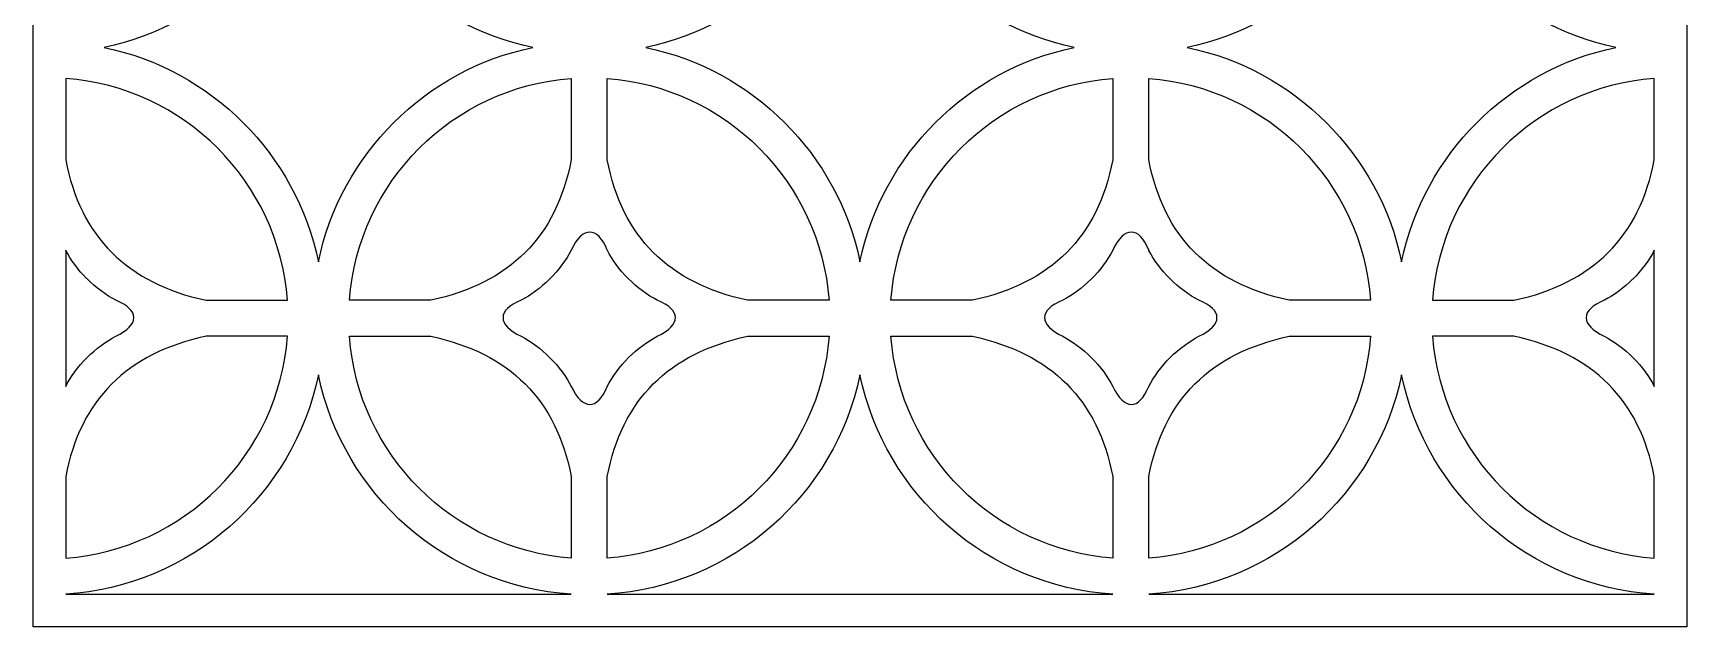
# Model space of a CAD drawing. Header units: centimetres. Extents: x -27 to -20.8, y -3.5 to 9.
# Drawn here: x -27 to -20.78, y -3.5 to -1.27 of the extents above; entities that cross this region are included whole.
import ezdxf

# ---------------------------------------------------------------- set-up
doc = ezdxf.new("R2010")
doc.units = ezdxf.units.CM
doc.header["$MEASUREMENT"] = 0
doc.layers.add('layer 1', color=7, linetype='Continuous')

msp = doc.modelspace()

# ---------------------------------------------------------------- linework, layer by layer
at = {"layer": 'layer 1', "color": 250}
for points, knots in [([(-20.78282, -3.44175), (-20.78282, -3.44175), (-20.78282, -3.3769), (-20.78282, -3.3769), (-20.78282, -3.3769), (-20.78282, -3.3769), (-20.78282, 8.87818), (-20.78282, 8.87818), (-20.78282, 8.87818), (-20.78282, 8.87818), (-20.78282, 9.00077), (-20.78282, 9.00077), (-20.78282, 9.00077), (-20.78282, 9.00077), (-20.90541, 9.00077), (-20.90541, 9.00077), (-20.90541, 9.00077), (-20.90541, 9.00077), (-26.87655, 9.00077), (-26.87655, 9.00077), (-26.87655, 9.00077), (-26.87655, 9.00077), (-26.99914, 9.00077), (-26.99914, 9.00077), (-26.99914, 9.00077), (-26.99914, 9.00077), (-26.99914, -3.49949), (-26.99914, -3.49949), (-26.99914, -3.49949), (-26.99914, -3.49949), (-26.87655, -3.49949), (-26.87655, -3.49949), (-26.87655, -3.49949), (-26.87655, -3.49949), (-20.78282, -3.49949), (-20.78282, -3.49949), (-20.78282, -3.49949), (-20.78282, -3.49949), (-20.78282, -3.44175), (-20.78282, -3.44175)], [0, 0, 0, 0, 0.0909091, 0.0909091, 0.0909091, 0.0909091, 0.1818182, 0.1818182, 0.1818182, 0.1818182, 0.2727273, 0.2727273, 0.2727273, 0.2727273, 0.3636364, 0.3636364, 0.3636364, 0.3636364, 0.4545455, 0.4545455, 0.4545455, 0.4545455, 0.5454545, 0.5454545, 0.5454545, 0.5454545, 0.6363636, 0.6363636, 0.6363636, 0.6363636, 0.7272727, 0.7272727, 0.7272727, 0.7272727, 0.8181818, 0.8181818, 0.8181818, 0.8181818, 1, 1, 1, 1]), ([(-25.92659, -0.51636), (-25.84274, -0.91992), (-25.52487, -1.23782), (-25.12132, -1.32169), (-25.12132, -1.32169), (-25.52487, -1.40556), (-25.84273, -1.72347), (-25.92659, -2.12702), (-25.92659, -2.12702), (-26.01045, -1.72344), (-26.32836, -1.40556), (-26.73193, -1.3217), (-26.73193, -1.3217), (-26.32836, -1.23784), (-26.01045, -0.91994), (-25.92659, -0.51636)], [0, 0, 0, 0, 0.2, 0.2, 0.2, 0.2, 0.4, 0.4, 0.4, 0.4, 0.6, 0.6, 0.6, 0.6, 1, 1, 1, 1]), ([(-23.08566, -1.3217), (-23.48923, -1.40556), (-23.80714, -1.72345), (-23.891, -2.12702), (-23.891, -2.12702), (-23.97486, -1.72347), (-24.29272, -1.40556), (-24.69628, -1.32169), (-24.69628, -1.32169), (-24.29272, -1.23782), (-23.97486, -0.91992), (-23.891, -0.51636), (-23.891, -0.51636), (-23.80714, -0.91994), (-23.48924, -1.23784), (-23.08566, -1.3217)], [0, 0, 0, 0, 0.2, 0.2, 0.2, 0.2, 0.4, 0.4, 0.4, 0.4, 0.6, 0.6, 0.6, 0.6, 1, 1, 1, 1]), ([(-21.05004, -1.3217), (-21.45361, -1.40556), (-21.77152, -1.72344), (-21.85538, -2.12702), (-21.85538, -2.12702), (-21.93924, -1.72347), (-22.2571, -1.40556), (-22.66066, -1.32169), (-22.66066, -1.32169), (-22.2571, -1.23782), (-21.93924, -0.91992), (-21.85538, -0.51636), (-21.85538, -0.51636), (-21.77152, -0.91994), (-21.45362, -1.23784), (-21.05004, -1.3217)], [0, 0, 0, 0, 0.2, 0.2, 0.2, 0.2, 0.4, 0.4, 0.4, 0.4, 0.6, 0.6, 0.6, 0.6, 1, 1, 1, 1]), ([(-26.87655, -1.43816), (-26.43153, -1.47122), (-26.07612, -1.82663), (-26.04307, -2.27164), (-26.04307, -2.27164), (-26.04307, -2.27164), (-26.34911, -2.27164), (-26.34911, -2.27164), (-26.34911, -2.27164), (-26.64579, -2.20854), (-26.8216, -2.03274), (-26.87655, -1.7442), (-26.87655, -1.7442), (-26.87655, -1.7442), (-26.87655, -1.43816), (-26.87655, -1.43816)], [0, 0, 0, 0, 0.2, 0.2, 0.2, 0.2, 0.4, 0.4, 0.4, 0.4, 0.6, 0.6, 0.6, 0.6, 1, 1, 1, 1]), ([(-25.81011, -2.27164), (-25.81011, -2.27164), (-25.50408, -2.27164), (-25.50408, -2.27164), (-25.50408, -2.27164), (-25.2074, -2.20854), (-25.03159, -2.03274), (-24.97664, -1.7442), (-24.97664, -1.7442), (-24.97664, -1.7442), (-24.97664, -1.43816), (-24.97664, -1.43816), (-24.97664, -1.43816), (-25.42166, -1.47122), (-25.77706, -1.82663), (-25.81011, -2.27164)], [0, 0, 0, 0, 0.2, 0.2, 0.2, 0.2, 0.4, 0.4, 0.4, 0.4, 0.6, 0.6, 0.6, 0.6, 1, 1, 1, 1]), ([(-24.84094, -1.43816), (-24.84094, -1.43816), (-24.84094, -1.7442), (-24.84094, -1.7442), (-24.84094, -1.7442), (-24.78599, -2.03274), (-24.61018, -2.20854), (-24.3135, -2.27164), (-24.3135, -2.27164), (-24.3135, -2.27164), (-24.00745, -2.27164), (-24.00745, -2.27164), (-24.00745, -2.27164), (-24.04051, -1.82663), (-24.39592, -1.47122), (-24.84094, -1.43816)], [0, 0, 0, 0, 0.2, 0.2, 0.2, 0.2, 0.4, 0.4, 0.4, 0.4, 0.6, 0.6, 0.6, 0.6, 1, 1, 1, 1]), ([(-23.7745, -2.27164), (-23.7745, -2.27164), (-23.46846, -2.27164), (-23.46846, -2.27164), (-23.46846, -2.27164), (-23.17178, -2.20854), (-22.99598, -2.03274), (-22.94103, -1.7442), (-22.94103, -1.7442), (-22.94103, -1.7442), (-22.94103, -1.43816), (-22.94103, -1.43816), (-22.94103, -1.43816), (-23.38604, -1.47122), (-23.74144, -1.82663), (-23.7745, -2.27164)], [0, 0, 0, 0, 0.2, 0.2, 0.2, 0.2, 0.4, 0.4, 0.4, 0.4, 0.6, 0.6, 0.6, 0.6, 1, 1, 1, 1]), ([(-22.80532, -1.43816), (-22.80532, -1.43816), (-22.80532, -1.7442), (-22.80532, -1.7442), (-22.80532, -1.7442), (-22.75037, -2.03274), (-22.57456, -2.20854), (-22.27788, -2.27164), (-22.27788, -2.27164), (-22.27788, -2.27164), (-21.97183, -2.27164), (-21.97183, -2.27164), (-21.97183, -2.27164), (-22.00489, -1.82663), (-22.3603, -1.47122), (-22.80532, -1.43816)], [0, 0, 0, 0, 0.2, 0.2, 0.2, 0.2, 0.4, 0.4, 0.4, 0.4, 0.6, 0.6, 0.6, 0.6, 1, 1, 1, 1]), ([(-20.90541, -1.7442), (-20.96036, -2.03274), (-21.13617, -2.20854), (-21.43285, -2.27164), (-21.43285, -2.27164), (-21.43285, -2.27164), (-21.73888, -2.27164), (-21.73888, -2.27164), (-21.73888, -2.27164), (-21.70583, -1.82663), (-21.35042, -1.47122), (-20.90541, -1.43816), (-20.90541, -1.43816), (-20.90541, -1.43816), (-20.90541, -1.7442), (-20.90541, -1.7442)], [0, 0, 0, 0, 0.2, 0.2, 0.2, 0.2, 0.4, 0.4, 0.4, 0.4, 0.6, 0.6, 0.6, 0.6, 1, 1, 1, 1]), ([(-24.97664, -2.08347), (-24.93375, -1.99302), (-24.87789, -1.99278), (-24.84094, -2.08347), (-24.84094, -2.08347), (-24.84094, -2.08347), (-24.84092, -2.08349), (-24.84092, -2.08349), (-24.84092, -2.08349), (-24.84092, -2.08349), (-24.84092, -2.08347), (-24.84092, -2.08347), (-24.84092, -2.08347), (-24.84092, -2.08347), (-24.84054, -2.08425), (-24.84054, -2.08425), (-24.84054, -2.08425), (-24.8227, -2.11942), (-24.79518, -2.1568), (-24.7625, -2.19005), (-24.7625, -2.19005), (-24.7625, -2.19005), (-24.76248, -2.19007), (-24.76248, -2.19007), (-24.76248, -2.19007), (-24.76248, -2.19007), (-24.76198, -2.19058), (-24.76198, -2.19058), (-24.76198, -2.19058), (-24.72782, -2.22463), (-24.68908, -2.25334), (-24.65275, -2.27163), (-24.65275, -2.27163), (-24.56207, -2.30859), (-24.56231, -2.36444), (-24.65275, -2.40734), (-24.65275, -2.40734), (-24.65275, -2.40734), (-24.65275, -2.40735), (-24.65275, -2.40735), (-24.65275, -2.40735), (-24.65275, -2.40735), (-24.65278, -2.40736), (-24.65278, -2.40736), (-24.65278, -2.40736), (-24.65278, -2.40736), (-24.65276, -2.40736), (-24.65276, -2.40736), (-24.65276, -2.40736), (-24.68855, -2.42544), (-24.72677, -2.45359), (-24.7606, -2.48701), (-24.7606, -2.48701), (-24.79434, -2.521), (-24.82275, -2.55944), (-24.84091, -2.59552), (-24.84091, -2.59552), (-24.87787, -2.6862), (-24.93372, -2.68597), (-24.97662, -2.59552), (-24.97662, -2.59552), (-24.97662, -2.59552), (-24.97663, -2.59552), (-24.97663, -2.59552), (-24.97663, -2.59552), (-24.97663, -2.59552), (-24.97664, -2.5955), (-24.97664, -2.5955), (-24.97664, -2.5955), (-24.97664, -2.5955), (-24.97664, -2.59551), (-24.97664, -2.59551), (-24.97664, -2.59551), (-24.99473, -2.55972), (-25.02287, -2.5215), (-25.05629, -2.48768), (-25.05629, -2.48768), (-25.09028, -2.45393), (-25.12873, -2.42552), (-25.1648, -2.40736), (-25.1648, -2.40736), (-25.25525, -2.36446), (-25.25549, -2.30861), (-25.1648, -2.27165), (-25.1648, -2.27165), (-25.1648, -2.27165), (-25.16478, -2.27164), (-25.16478, -2.27164), (-25.16478, -2.27164), (-25.16478, -2.27164), (-25.1648, -2.27164), (-25.1648, -2.27164), (-25.1648, -2.27164), (-25.1648, -2.27164), (-25.16403, -2.27127), (-25.16403, -2.27127), (-25.16403, -2.27127), (-25.12885, -2.25344), (-25.09149, -2.22589), (-25.05821, -2.1932), (-25.05821, -2.1932), (-25.05821, -2.1932), (-25.05816, -2.19316), (-25.05816, -2.19316), (-25.05816, -2.19316), (-25.05816, -2.19316), (-25.05767, -2.19266), (-25.05767, -2.19266), (-25.05767, -2.19266), (-25.0236, -2.1585), (-24.99493, -2.11979), (-24.97664, -2.08347)], [0, 0, 0, 0, 0.0344828, 0.0344828, 0.0344828, 0.0344828, 0.0689655, 0.0689655, 0.0689655, 0.0689655, 0.1034483, 0.1034483, 0.1034483, 0.1034483, 0.137931, 0.137931, 0.137931, 0.137931, 0.1724138, 0.1724138, 0.1724138, 0.1724138, 0.2068966, 0.2068966, 0.2068966, 0.2068966, 0.2413793, 0.2413793, 0.2413793, 0.2413793, 0.2758621, 0.2758621, 0.2758621, 0.2758621, 0.3103448, 0.3103448, 0.3103448, 0.3103448, 0.3448276, 0.3448276, 0.3448276, 0.3448276, 0.3793103, 0.3793103, 0.3793103, 0.3793103, 0.4137931, 0.4137931, 0.4137931, 0.4137931, 0.4482759, 0.4482759, 0.4482759, 0.4482759, 0.4827586, 0.4827586, 0.4827586, 0.4827586, 0.5172414, 0.5172414, 0.5172414, 0.5172414, 0.5517241, 0.5517241, 0.5517241, 0.5517241, 0.5862069, 0.5862069, 0.5862069, 0.5862069, 0.6206897, 0.6206897, 0.6206897, 0.6206897, 0.6551724, 0.6551724, 0.6551724, 0.6551724, 0.6896552, 0.6896552, 0.6896552, 0.6896552, 0.7241379, 0.7241379, 0.7241379, 0.7241379, 0.7586207, 0.7586207, 0.7586207, 0.7586207, 0.7931034, 0.7931034, 0.7931034, 0.7931034, 0.8275862, 0.8275862, 0.8275862, 0.8275862, 0.862069, 0.862069, 0.862069, 0.862069, 0.8965517, 0.8965517, 0.8965517, 0.8965517, 0.9310345, 0.9310345, 0.9310345, 0.9310345, 1, 1, 1, 1]), ([(-22.94103, -2.08347), (-22.89813, -1.99302), (-22.84228, -1.99278), (-22.80532, -2.08347), (-22.80532, -2.08347), (-22.80532, -2.08347), (-22.80531, -2.08349), (-22.80531, -2.08349), (-22.80531, -2.08349), (-22.80531, -2.08349), (-22.80531, -2.08347), (-22.80531, -2.08347), (-22.80531, -2.08347), (-22.80531, -2.08347), (-22.80492, -2.08425), (-22.80492, -2.08425), (-22.80492, -2.08425), (-22.78709, -2.11942), (-22.75956, -2.1568), (-22.72688, -2.19005), (-22.72688, -2.19005), (-22.72688, -2.19005), (-22.72687, -2.19007), (-22.72687, -2.19007), (-22.72687, -2.19007), (-22.72687, -2.19007), (-22.72636, -2.19058), (-22.72636, -2.19058), (-22.72636, -2.19058), (-22.69221, -2.22463), (-22.65346, -2.25334), (-22.61714, -2.27163), (-22.61714, -2.27163), (-22.52645, -2.30859), (-22.52669, -2.36444), (-22.61714, -2.40734), (-22.61714, -2.40734), (-22.61714, -2.40734), (-22.61714, -2.40735), (-22.61714, -2.40735), (-22.61714, -2.40735), (-22.61714, -2.40735), (-22.61716, -2.40736), (-22.61716, -2.40736), (-22.61716, -2.40736), (-22.61716, -2.40736), (-22.61715, -2.40736), (-22.61715, -2.40736), (-22.61715, -2.40736), (-22.65293, -2.42544), (-22.69115, -2.45359), (-22.72498, -2.48701), (-22.72498, -2.48701), (-22.75873, -2.521), (-22.78713, -2.55944), (-22.8053, -2.59552), (-22.8053, -2.59552), (-22.84225, -2.6862), (-22.89811, -2.68597), (-22.941, -2.59552), (-22.941, -2.59552), (-22.941, -2.59552), (-22.94101, -2.59552), (-22.94101, -2.59552), (-22.94101, -2.59552), (-22.94101, -2.59552), (-22.94103, -2.5955), (-22.94103, -2.5955), (-22.94103, -2.5955), (-22.94103, -2.5955), (-22.94103, -2.59551), (-22.94103, -2.59551), (-22.94103, -2.59551), (-22.9591, -2.55972), (-22.98726, -2.5215), (-23.02068, -2.48768), (-23.02068, -2.48768), (-23.05466, -2.45393), (-23.09311, -2.42552), (-23.12919, -2.40736), (-23.12919, -2.40736), (-23.21963, -2.36446), (-23.21987, -2.30861), (-23.12919, -2.27165), (-23.12919, -2.27165), (-23.12919, -2.27165), (-23.12916, -2.27164), (-23.12916, -2.27164), (-23.12916, -2.27164), (-23.12916, -2.27164), (-23.12919, -2.27164), (-23.12919, -2.27164), (-23.12919, -2.27164), (-23.12919, -2.27164), (-23.12842, -2.27127), (-23.12842, -2.27127), (-23.12842, -2.27127), (-23.09324, -2.25344), (-23.05587, -2.22589), (-23.02259, -2.1932), (-23.02259, -2.1932), (-23.02259, -2.1932), (-23.02254, -2.19316), (-23.02254, -2.19316), (-23.02254, -2.19316), (-23.02254, -2.19316), (-23.02205, -2.19266), (-23.02205, -2.19266), (-23.02205, -2.19266), (-22.98798, -2.1585), (-22.95931, -2.11979), (-22.94103, -2.08347)], [0, 0, 0, 0, 0.0344828, 0.0344828, 0.0344828, 0.0344828, 0.0689655, 0.0689655, 0.0689655, 0.0689655, 0.1034483, 0.1034483, 0.1034483, 0.1034483, 0.137931, 0.137931, 0.137931, 0.137931, 0.1724138, 0.1724138, 0.1724138, 0.1724138, 0.2068966, 0.2068966, 0.2068966, 0.2068966, 0.2413793, 0.2413793, 0.2413793, 0.2413793, 0.2758621, 0.2758621, 0.2758621, 0.2758621, 0.3103448, 0.3103448, 0.3103448, 0.3103448, 0.3448276, 0.3448276, 0.3448276, 0.3448276, 0.3793103, 0.3793103, 0.3793103, 0.3793103, 0.4137931, 0.4137931, 0.4137931, 0.4137931, 0.4482759, 0.4482759, 0.4482759, 0.4482759, 0.4827586, 0.4827586, 0.4827586, 0.4827586, 0.5172414, 0.5172414, 0.5172414, 0.5172414, 0.5517241, 0.5517241, 0.5517241, 0.5517241, 0.5862069, 0.5862069, 0.5862069, 0.5862069, 0.6206897, 0.6206897, 0.6206897, 0.6206897, 0.6551724, 0.6551724, 0.6551724, 0.6551724, 0.6896552, 0.6896552, 0.6896552, 0.6896552, 0.7241379, 0.7241379, 0.7241379, 0.7241379, 0.7586207, 0.7586207, 0.7586207, 0.7586207, 0.7931034, 0.7931034, 0.7931034, 0.7931034, 0.8275862, 0.8275862, 0.8275862, 0.8275862, 0.862069, 0.862069, 0.862069, 0.862069, 0.8965517, 0.8965517, 0.8965517, 0.8965517, 0.9310345, 0.9310345, 0.9310345, 0.9310345, 1, 1, 1, 1]), ([(-26.87655, -2.08347), (-26.87655, -2.08347), (-26.87654, -2.08349), (-26.87654, -2.08349), (-26.87654, -2.08349), (-26.87654, -2.08349), (-26.87654, -2.08347), (-26.87654, -2.08347), (-26.87654, -2.08347), (-26.87654, -2.08347), (-26.87615, -2.08425), (-26.87615, -2.08425), (-26.87615, -2.08425), (-26.85832, -2.11942), (-26.83079, -2.1568), (-26.79811, -2.19005), (-26.79811, -2.19005), (-26.79811, -2.19005), (-26.7981, -2.19007), (-26.7981, -2.19007), (-26.7981, -2.19007), (-26.7981, -2.19007), (-26.79759, -2.19058), (-26.79759, -2.19058), (-26.79759, -2.19058), (-26.76344, -2.22463), (-26.7247, -2.25334), (-26.68837, -2.27163), (-26.68837, -2.27163), (-26.59769, -2.30859), (-26.59792, -2.36444), (-26.68837, -2.40734), (-26.68837, -2.40734), (-26.68837, -2.40734), (-26.68837, -2.40735), (-26.68837, -2.40735), (-26.68837, -2.40735), (-26.68837, -2.40735), (-26.68839, -2.40736), (-26.68839, -2.40736), (-26.68839, -2.40736), (-26.68839, -2.40736), (-26.68838, -2.40736), (-26.68838, -2.40736), (-26.68838, -2.40736), (-26.72416, -2.42544), (-26.76239, -2.45359), (-26.79621, -2.48701), (-26.79621, -2.48701), (-26.82996, -2.521), (-26.85837, -2.55944), (-26.87653, -2.59552), (-26.87653, -2.59552), (-26.87653, -2.59552), (-26.87655, -2.59558), (-26.87655, -2.59558), (-26.87655, -2.59558), (-26.87655, -2.59558), (-26.87655, -2.08347), (-26.87655, -2.08347)], [0, 0, 0, 0, 0.0625, 0.0625, 0.0625, 0.0625, 0.125, 0.125, 0.125, 0.125, 0.1875, 0.1875, 0.1875, 0.1875, 0.25, 0.25, 0.25, 0.25, 0.3125, 0.3125, 0.3125, 0.3125, 0.375, 0.375, 0.375, 0.375, 0.4375, 0.4375, 0.4375, 0.4375, 0.5, 0.5, 0.5, 0.5, 0.5625, 0.5625, 0.5625, 0.5625, 0.625, 0.625, 0.625, 0.625, 0.6875, 0.6875, 0.6875, 0.6875, 0.75, 0.75, 0.75, 0.75, 0.8125, 0.8125, 0.8125, 0.8125, 0.875, 0.875, 0.875, 0.875, 1, 1, 1, 1]), ([(-20.90541, -2.59551), (-20.92349, -2.55972), (-20.95164, -2.5215), (-20.98506, -2.48768), (-20.98506, -2.48768), (-21.01904, -2.45393), (-21.05749, -2.42552), (-21.09357, -2.40736), (-21.09357, -2.40736), (-21.18402, -2.36446), (-21.18425, -2.30861), (-21.09357, -2.27165), (-21.09357, -2.27165), (-21.09357, -2.27165), (-21.09355, -2.27164), (-21.09355, -2.27164), (-21.09355, -2.27164), (-21.09355, -2.27164), (-21.09357, -2.27164), (-21.09357, -2.27164), (-21.09357, -2.27164), (-21.09357, -2.27164), (-21.0928, -2.27127), (-21.0928, -2.27127), (-21.0928, -2.27127), (-21.05762, -2.25344), (-21.02025, -2.22589), (-20.98698, -2.1932), (-20.98698, -2.1932), (-20.98698, -2.1932), (-20.98692, -2.19316), (-20.98692, -2.19316), (-20.98692, -2.19316), (-20.98692, -2.19316), (-20.98644, -2.19266), (-20.98644, -2.19266), (-20.98644, -2.19266), (-20.95236, -2.1585), (-20.9237, -2.11979), (-20.90541, -2.08347), (-20.90541, -2.08347), (-20.90541, -2.08347), (-20.90541, -2.59551), (-20.90541, -2.59551)], [0, 0, 0, 0, 0.0833333, 0.0833333, 0.0833333, 0.0833333, 0.1666667, 0.1666667, 0.1666667, 0.1666667, 0.25, 0.25, 0.25, 0.25, 0.3333333, 0.3333333, 0.3333333, 0.3333333, 0.4166667, 0.4166667, 0.4166667, 0.4166667, 0.5, 0.5, 0.5, 0.5, 0.5833333, 0.5833333, 0.5833333, 0.5833333, 0.6666667, 0.6666667, 0.6666667, 0.6666667, 0.75, 0.75, 0.75, 0.75, 0.8333333, 0.8333333, 0.8333333, 0.8333333, 1, 1, 1, 1]), ([(-26.87655, -2.93478), (-26.8216, -2.64625), (-26.64581, -2.47046), (-26.34917, -2.40735), (-26.34917, -2.40735), (-26.34917, -2.40735), (-26.04306, -2.40735), (-26.04306, -2.40735), (-26.04306, -2.40735), (-26.0761, -2.85238), (-26.43152, -3.20781), (-26.87655, -3.24086), (-26.87655, -3.24086), (-26.87655, -3.24086), (-26.87655, -2.93478), (-26.87655, -2.93478)], [0, 0, 0, 0, 0.2, 0.2, 0.2, 0.2, 0.4, 0.4, 0.4, 0.4, 0.6, 0.6, 0.6, 0.6, 1, 1, 1, 1]), ([(-24.97664, -2.93478), (-25.03159, -2.64625), (-25.20738, -2.47046), (-25.50403, -2.40735), (-25.50403, -2.40735), (-25.50403, -2.40735), (-25.81013, -2.40735), (-25.81013, -2.40735), (-25.81013, -2.40735), (-25.77708, -2.85238), (-25.42166, -3.20781), (-24.97664, -3.24086), (-24.97664, -3.24086), (-24.97664, -3.24086), (-24.97664, -2.93478), (-24.97664, -2.93478)], [0, 0, 0, 0, 0.2, 0.2, 0.2, 0.2, 0.4, 0.4, 0.4, 0.4, 0.6, 0.6, 0.6, 0.6, 1, 1, 1, 1]), ([(-24.00744, -2.40735), (-24.00744, -2.40735), (-24.31355, -2.40735), (-24.31355, -2.40735), (-24.31355, -2.40735), (-24.6102, -2.47046), (-24.78599, -2.64625), (-24.84094, -2.93478), (-24.84094, -2.93478), (-24.84094, -2.93478), (-24.84094, -3.24086), (-24.84094, -3.24086), (-24.84094, -3.24086), (-24.3959, -3.20781), (-24.04049, -2.85238), (-24.00744, -2.40735)], [0, 0, 0, 0, 0.2, 0.2, 0.2, 0.2, 0.4, 0.4, 0.4, 0.4, 0.6, 0.6, 0.6, 0.6, 1, 1, 1, 1]), ([(-22.94103, -2.93478), (-22.99598, -2.64625), (-23.17176, -2.47046), (-23.46841, -2.40735), (-23.46841, -2.40735), (-23.46841, -2.40735), (-23.77451, -2.40735), (-23.77451, -2.40735), (-23.77451, -2.40735), (-23.74146, -2.85238), (-23.38605, -3.20781), (-22.94103, -3.24086), (-22.94103, -3.24086), (-22.94103, -3.24086), (-22.94103, -2.93478), (-22.94103, -2.93478)], [0, 0, 0, 0, 0.2, 0.2, 0.2, 0.2, 0.4, 0.4, 0.4, 0.4, 0.6, 0.6, 0.6, 0.6, 1, 1, 1, 1]), ([(-21.97182, -2.40735), (-21.97182, -2.40735), (-22.27793, -2.40735), (-22.27793, -2.40735), (-22.27793, -2.40735), (-22.57458, -2.47046), (-22.75037, -2.64625), (-22.80532, -2.93478), (-22.80532, -2.93478), (-22.80532, -2.93478), (-22.80532, -3.24086), (-22.80532, -3.24086), (-22.80532, -3.24086), (-22.36029, -3.20781), (-22.00487, -2.85238), (-21.97182, -2.40735)], [0, 0, 0, 0, 0.2, 0.2, 0.2, 0.2, 0.4, 0.4, 0.4, 0.4, 0.6, 0.6, 0.6, 0.6, 1, 1, 1, 1]), ([(-20.90541, -3.24086), (-21.35043, -3.20781), (-21.70585, -2.85238), (-21.73889, -2.40735), (-21.73889, -2.40735), (-21.73889, -2.40735), (-21.43279, -2.40735), (-21.43279, -2.40735), (-21.43279, -2.40735), (-21.13614, -2.47046), (-20.96036, -2.64625), (-20.90541, -2.93478), (-20.90541, -2.93478), (-20.90541, -2.93478), (-20.90541, -3.24086), (-20.90541, -3.24086)], [0, 0, 0, 0, 0.2, 0.2, 0.2, 0.2, 0.4, 0.4, 0.4, 0.4, 0.6, 0.6, 0.6, 0.6, 1, 1, 1, 1]), ([(-26.87655, -3.3769), (-26.40579, -3.34655), (-26.02027, -3.00271), (-25.9266, -2.55203), (-25.9266, -2.55203), (-25.83294, -3.00271), (-25.4474, -3.34655), (-24.97665, -3.3769), (-24.97665, -3.3769), (-24.97665, -3.3769), (-26.87655, -3.3769), (-26.87655, -3.3769)], [0, 0, 0, 0, 0.25, 0.25, 0.25, 0.25, 0.5, 0.5, 0.5, 0.5, 1, 1, 1, 1]), ([(-24.84095, -3.3769), (-24.37018, -3.34655), (-23.98465, -3.00271), (-23.89099, -2.55202), (-23.89099, -2.55202), (-23.79732, -3.00271), (-23.4118, -3.34655), (-22.94104, -3.3769), (-22.94104, -3.3769), (-22.94104, -3.3769), (-24.84095, -3.3769), (-24.84095, -3.3769)], [0, 0, 0, 0, 0.25, 0.25, 0.25, 0.25, 0.5, 0.5, 0.5, 0.5, 1, 1, 1, 1]), ([(-22.80533, -3.3769), (-22.33457, -3.34655), (-21.94904, -3.00271), (-21.85537, -2.55203), (-21.85537, -2.55203), (-21.7617, -3.00271), (-21.37618, -3.34655), (-20.90542, -3.3769), (-20.90542, -3.3769), (-20.90542, -3.3769), (-22.80533, -3.3769), (-22.80533, -3.3769)], [0, 0, 0, 0, 0.25, 0.25, 0.25, 0.25, 0.5, 0.5, 0.5, 0.5, 1, 1, 1, 1])]:
    msp.add_open_spline(points, degree=3, knots=knots, dxfattribs=at)

doc.saveas('drawing.dxf')
